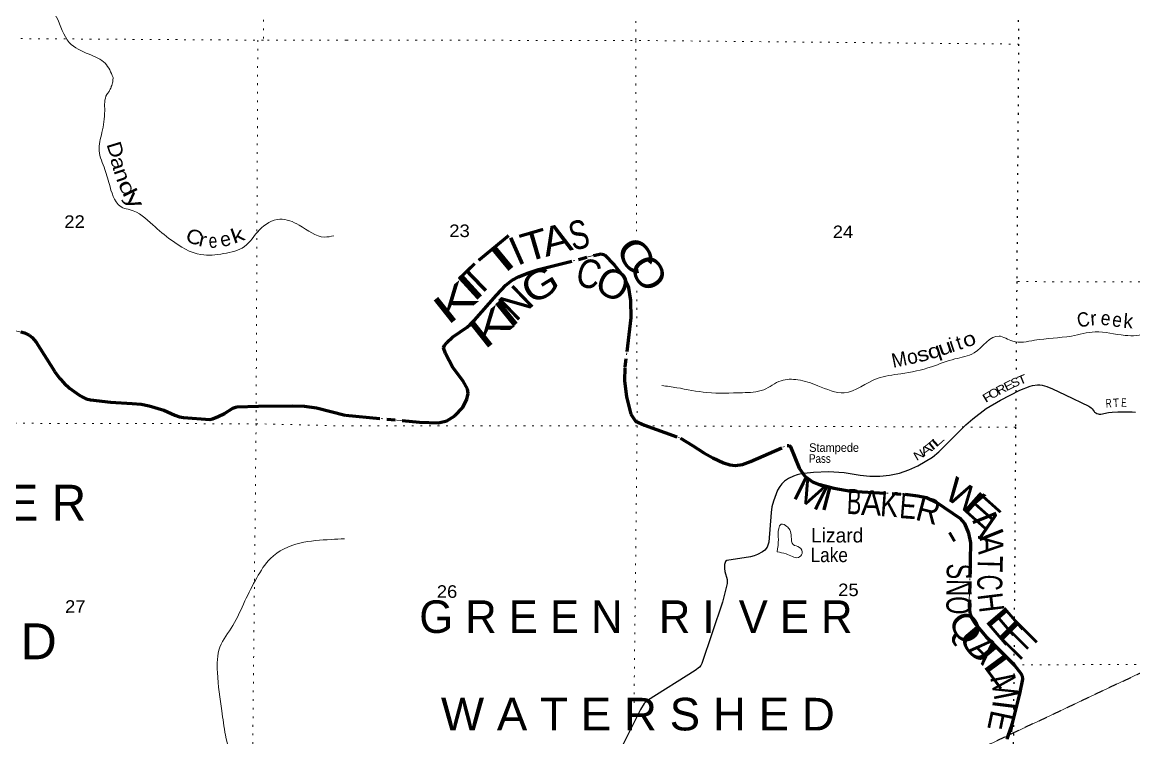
# Model space of a CAD drawing. Header units: feet. Extents: x -252966 to 4, y -183309 to 1368.
# Drawn here: x -98064 to -82555, y -82866 to -72889 of the extents above; entities that cross this region are included whole.
import ezdxf
from ezdxf.enums import TextEntityAlignment as Align

# ---------------------------------------------------------------- set-up
doc = ezdxf.new("R2010")
doc.units = ezdxf.units.FT
doc.header["$LTSCALE"] = 80
for name, pattern in [('DOT_DASHED', [7.7, 5, -1.2, 0.3, -1.2]), ('DOTTED', [1.5, 0.3, -1.2]), ('LONG_DASH_SHORT_DASH', [9.9, 6, -1.2, 1.5, -1.2]), ('SHORT_DASHED', [2.7, 1.5, -1.2])]:
    doc.linetypes.add(name, pattern=pattern)
for name, color, linetype, lineweight in [('11', 7, 'LONG_DASH_SHORT_DASH', 60), ('29', 7, 'Continuous', 25), ('30', 7, 'Continuous', 35), ('34', 7, 'Continuous', 13), ('39', 7, 'Continuous', 13), ('41', 7, 'Continuous', 13), ('44', 7, 'DOT_DASHED', 13), ('6', 7, 'DOTTED', 25), ('7', 7, 'DOTTED', 13)]:
    doc.layers.add(name, color=color, linetype=linetype, lineweight=lineweight)
doc.layers.add('12', color=7, linetype='Continuous')
doc.layers.add('43', color=7, linetype='Continuous')

msp = doc.modelspace()

# ---------------------------------------------------------------- linework, layer by layer
at = {"layer": '11'}
for points in [[(-93551.77, -78369.79), (-92521.7, -78466.4), (-92256.68, -78473.37), (-92139.53, -78448.06), (-92030.2, -78378.52), (-91916.58, -78258.85), (-91858.77, -78143.85), (-91843.43, -78065.36), (-91852.22, -78001.97), (-91910.96, -77891.27), (-92057.8, -77702.93), (-92160.09, -77508.36), (-92186.61, -77430.72), (-92173.04, -77394.4), (-92141.34, -77354.13), (-92058.99, -77281.4), (-91856.27, -77139.22), (-91815.27, -77104.03), (-91755.71, -77042.47), (-91448.76, -76695.11), (-91314.54, -76552.56), (-91226.82, -76484.51), (-91140.3, -76438.46), (-91016.16, -76387.66), (-90858.59, -76337.38), (-90094.6, -76142.53), (-89985.11, -76118.65), (-89939.46, -76133.29), (-89804.63, -76271.26), (-89676.68, -76436.19), (-89611.79, -76566.05), (-89575.16, -76767.75), (-89571.94, -77008.12), (-89654.99, -77708.31), (-89659.65, -77883.29), (-89632.77, -78113.76), (-89571.78, -78354.72), (-89506.38, -78452.09), (-89383.38, -78507.65), (-88878.82, -78687.07), (-88713.17, -78789.17), (-88554.86, -78894.37), (-88429.89, -78962.3), (-88279.87, -79030.54), (-88190.19, -79060.06), (-88115.84, -79067.17), (-88016.3, -79054.91), (-87903.44, -79015.25), (-87390.4, -78788.93), (-87361.81, -78788.76), (-87344.5, -78811.06), (-87224.55, -79104.34), (-87144.29, -79218.51), (-87037.01, -79298.95), (-86919.53, -79341.68), (-86740.93, -79387.44), (-86501.9, -79426.91), (-85746.68, -79471.24), (-85567.45, -79490.16), (-85448.37, -79517.22), (-85302.96, -79587.51), (-84983.82, -79802.08), (-84917.71, -79878.42), (-84861.61, -80012.16), (-84834.06, -80149.15), (-84849.59, -81024.23), (-84840.4, -81130.5), (-84815.28, -81203.97), (-84765.12, -81282.25), (-84612.41, -81458.96), (-84351.88, -81717.76), (-84225.81, -81850.73), (-84124.7, -81975.23), (-84111.04, -82004.3), (-84106.99, -82047.49), (-84149.62, -82251.58), (-84250.49, -82661.09), (-84267.89, -82724.16), (-84324.35, -82884.24)], [(-98081.79, -77204.76), (-98034.11, -77218.56), (-97966.59, -77250.54), (-97923.57, -77283), (-97869.56, -77347.37), (-97612.08, -77758.99), (-97541.11, -77857.56), (-97480.81, -77923.09), (-97403.23, -77989.51), (-97272.18, -78084.75), (-97220.12, -78118.13), (-97169.91, -78141.79), (-97110.56, -78155.4), (-96832.75, -78184.28), (-96528.57, -78204.06), (-96405.96, -78216.44), (-96295.34, -78239.27), (-96089.95, -78299.72), (-95934.21, -78367.73), (-95867.54, -78389.77), (-95811.79, -78397.85), (-95447.9, -78428.03), (-95409.88, -78420.38), (-95328.16, -78387.7), (-95242.24, -78346), (-95123.68, -78270.88), (-95067.86, -78252.27), (-94769.62, -78242.37), (-94291.03, -78235.53), (-94124.77, -78242.18), (-93959.64, -78267.22), (-93556.4, -78369.36)]]:
    msp.add_lwpolyline(points, dxfattribs=at)
at = {"layer": '29'}
for points in [[(-87154, -79178.54), (-87024.82, -79164.57), (-86815.96, -79153.47), (-86593.39, -79166.4), (-86373.39, -79202.52), (-86236.15, -79217.12), (-86098.14, -79217.29), (-85960.87, -79203.04), (-85825.83, -79174.52), (-85694.52, -79132.04), (-85568.37, -79076.07), (-85363.93, -78952.05), (-85275.22, -78880.24), (-85200.13, -78805.75), (-84895.94, -78500.16), (-84801.5, -78416.48), (-84614.94, -78276.29), (-84414.75, -78156.37), (-84143.2, -78019.4), (-83998.44, -77963.33), (-83965.73, -77953.73), (-83898.43, -77945.07), (-83864.47, -77946.05), (-83830.8, -77950.58), (-83765.8, -77970.04), (-83689.24, -78000.99), (-83512.47, -78083.42), (-83183.97, -78241.51), (-83166.79, -78252.18), (-83150.83, -78264.57), (-83136.25, -78278.57), (-83108.66, -78315.61), (-83100.6, -78323.74), (-83082.16, -78337.26), (-83071.98, -78342.51), (-83050.26, -78349.67), (-83038.96, -78351.51), (-83016.09, -78351.62), (-82906.31, -78331.97), (-82857.95, -78325.25), (-82777.94, -78320.94), (-82575.95, -78322.09), (-82530.44, -78325.74)], [(-87154, -79178.54), (-87250.59, -79201.6), (-87301.05, -79218.43), (-87370.88, -79249.88), (-87429.3, -79289.94), (-87465.04, -79323.6), (-87494.47, -79363.56), (-87523.6, -79413.82), (-87580.67, -79565.49), (-87603.8, -79647.52), (-87614.21, -79725.93), (-87648.7, -80140.18), (-87658.46, -80181.78), (-87671.07, -80209.12), (-87702.61, -80251.19), (-87737.15, -80274.17), (-87803.52, -80312.19), (-87851.88, -80331.12), (-87901.84, -80342.03), (-88233.15, -80393.68), (-88249.23, -80408.94), (-88263.95, -80451.01), (-88266.05, -80507.8), (-88261.39, -80545.76), (-88230.31, -80659.25), (-88227.41, -80715.91), (-88291.87, -80974.02), (-88581.71, -81830.28), (-88594.03, -81858.18), (-88612.95, -81879.21), (-88676.16, -81928.24), (-89341.06, -82345.76), (-89359.3, -82360.89), (-89384.53, -82388.24), (-89437.54, -82471.74), (-89680.97, -82956.15)]]:
    msp.add_lwpolyline(points, dxfattribs=at)
at = {"layer": '34'}
msp.add_line((-89345.22, -85209.79), (-81032.08, -81286.7), dxfattribs=at)
at = {"layer": '34', "linetype": 'SHORT_DASHED', "lineweight": 25}
msp.add_lwpolyline([(-89601.43, -85357.1), (-89579.51, -85341.64), (-89557.11, -85326.46), (-89534.66, -85311.77), (-89511.87, -85297.44), (-89488.69, -85283.61), (-89465.52, -85270.11), (-89442.02, -85256.98), (-89418.12, -85244.34), (-89394.23, -85232.04), (-89370.15, -85220.17), (-89345.68, -85208.8), (-81032.56, -81285.72), (-80813.07, -81176.21)], dxfattribs=at)
at = {"layer": '39'}
for points in [[(-97660.77, -71981.63), (-97800.32, -72224.17), (-97770.64, -72491.29), (-97585.96, -72815.82), (-97407.13, -73170.53), (-97130.99, -73333.77), (-96907.28, -73461.14), (-96796.11, -73658.65)], [(-96867.01, -73872.97), (-96853.21, -73853.02), (-96840.36, -73830.52), (-96821.07, -73785.52), (-96801.79, -73718.02), (-96796.11, -73658.65)], [(-96867.01, -73872.97), (-96882.66, -73895.09), (-96913.48, -74122.35), (-96951.8, -74425.5), (-96990.58, -74681.47), (-96910.74, -74940.27), (-96839.01, -75185.05), (-96661.74, -75475.38), (-96559.06, -75503.62), (-96243.37, -75712.27), (-95982.99, -75927.85), (-95570.04, -76128.52), (-95254.75, -76114.69), (-94962.05, -76016.59), (-94754.49, -75784.32), (-94470.12, -75636.02), (-94198.46, -75718.91), (-93845.97, -75883.74), (-93714.64, -75865.77)], [(-80700.56, -75224.06), (-80638.44, -75379.88), (-80531.94, -75707.97), (-80620.29, -75959.68), (-80789.01, -75985.95), (-81042.1, -75980.07), (-81451.86, -76042.74), (-81684.85, -76121.4), (-81849.53, -76357.05), (-82038.29, -76781.96), (-82154.76, -77057.84), (-82363.63, -77223.06), (-82676.98, -77255.47), (-83094.79, -77205.4), (-83424.2, -77263.99), (-83940.42, -77322.7), (-84243.72, -77336.98), (-84434.55, -77264.63), (-84782.02, -77498.38), (-85049.16, -77583.1), (-85376.56, -77692.02), (-85804.39, -77790.94), (-86133.8, -77855.57), (-86593.75, -78055.16), (-86961.35, -77956.75), (-87242.57, -77874.38), (-87475.58, -77886.61), (-87718.61, -78013.59), (-88015.88, -78054.05), (-88510.01, -78052.34), (-88931.84, -77984.16), (-89138.74, -77954.09)], [(-87531.5, -80272.3), (-87513.45, -80103.18), (-87509.45, -79948.16), (-87473.3, -79889.75), (-87394.96, -79917.89), (-87354.78, -79968.19), (-87334.68, -80062.8), (-87306.55, -80171.5), (-87218.16, -80211.71), (-87181.99, -80296.24), (-87234.21, -80352.64), (-87318.58, -80338.6), (-87406.96, -80302.42), (-87531.5, -80272.3)], [(-94792.65, -80636.89), (-94601.31, -80365.49), (-94188.75, -80152.17), (-93755.17, -80101.51), (-93568.01, -80091.17)], [(-100287.95, -88710.92), (-100277.79, -88685.11), (-100179.31, -88348.95), (-100096.42, -88095.26), (-100061.35, -87908.17), (-99877.71, -87708.19), (-99679.95, -87518.17), (-99351.12, -87415.85), (-98907.76, -86973.25), (-98546.05, -86651.69), (-98318.26, -86443.42), (-98027.13, -86421.69), (-97712.75, -86251.12), (-97345.68, -86160.64), (-97007.53, -85933.67), (-96707.68, -85682.79), (-96347.57, -85085.91), (-95965.78, -84416.57), (-95754.25, -84178.25), (-95492.14, -83999.93), (-95307.22, -83675.34), (-95169.12, -83242.49), (-95227.77, -82828.82), (-95279.95, -82491.49), (-95341.31, -81957.27), (-95305.21, -81601.35), (-95124.18, -81298.89), (-94957.42, -80958.33), (-94792.65, -80636.89)]]:
    msp.add_spline(points, degree=3, dxfattribs=at)
at = {"layer": '44'}
for points in [[(-93551.77, -78369.79), (-92521.7, -78466.4), (-92256.68, -78473.37), (-92139.53, -78448.06), (-92030.2, -78378.52), (-91916.58, -78258.85), (-91858.77, -78143.85), (-91843.43, -78065.36), (-91852.22, -78001.97), (-91910.96, -77891.27), (-92057.8, -77702.93), (-92160.09, -77508.36), (-92186.61, -77430.72), (-92173.04, -77394.4), (-92141.34, -77354.13), (-92058.99, -77281.4), (-91856.27, -77139.22), (-91815.27, -77104.03), (-91755.71, -77042.47), (-91448.76, -76695.11), (-91314.54, -76552.56), (-91226.82, -76484.51), (-91140.3, -76438.46), (-91016.16, -76387.66), (-90858.59, -76337.38), (-90094.6, -76142.53), (-89985.11, -76118.65), (-89939.46, -76133.29), (-89804.63, -76271.26), (-89676.68, -76436.19), (-89611.79, -76566.05), (-89575.16, -76767.75), (-89571.94, -77008.12), (-89654.99, -77708.31), (-89659.65, -77883.29), (-89632.77, -78113.76), (-89571.78, -78354.72), (-89506.38, -78452.09), (-89383.38, -78507.65), (-88878.82, -78687.07), (-88713.17, -78789.17), (-88554.86, -78894.37), (-88429.89, -78962.3), (-88279.87, -79030.54), (-88190.19, -79060.06), (-88115.84, -79067.17), (-88016.3, -79054.91), (-87903.44, -79015.25), (-87390.4, -78788.93), (-87361.81, -78788.76), (-87344.5, -78811.06), (-87224.55, -79104.34), (-87144.29, -79218.51), (-87037.01, -79298.95), (-86919.53, -79341.68), (-86740.93, -79387.44), (-86501.9, -79426.91), (-85746.68, -79471.24), (-85567.45, -79490.16), (-85448.37, -79517.22), (-85302.96, -79587.51), (-84983.82, -79802.08), (-84917.71, -79878.42), (-84861.61, -80012.16), (-84834.06, -80149.15), (-84849.59, -81024.23), (-84840.4, -81130.5), (-84815.28, -81203.97), (-84765.12, -81282.25), (-84612.41, -81458.96), (-84351.88, -81717.76), (-84225.81, -81850.73), (-84124.7, -81975.23), (-84111.04, -82004.3), (-84106.99, -82047.49), (-84149.62, -82251.58), (-84250.49, -82661.09), (-84267.89, -82724.16), (-84324.35, -82884.24)], [(-98161.64, -77193.42), (-98031.97, -77219.33), (-97946.8, -77263.96), (-97865.29, -77354), (-97545.93, -77851.44), (-97409.6, -77984.52), (-97285.81, -78075.19), (-97133.9, -78151.75), (-96412.17, -78215.55), (-96252.73, -78250.78), (-96098.35, -78296.82), (-95864.7, -78390.43), (-95654.63, -78410.89), (-95428.48, -78426.15), (-95315.87, -78382.09), (-95201.46, -78319.69), (-95119.88, -78269.04), (-95061.42, -78251.35), (-94769.62, -78242.37), (-94291.03, -78235.53), (-94124.77, -78242.18), (-93959.64, -78267.22), (-93556.4, -78369.36)]]:
    msp.add_lwpolyline(points, dxfattribs=at)
at = {"layer": '6'}
for points in [[(-84193.73, -70783.81), (-84188.3, -71178.54), (-84161.92, -73193.74), (-84187.59, -76505.49), (-84197.52, -77780.53)], [(-84199.37, -78018.38), (-84203.39, -78534.82), (-84222.83, -81257.14)], [(-84225.09, -81574.03), (-84227.05, -81848.58), (-84242.49, -83759.57)]]:
    msp.add_lwpolyline(points, dxfattribs=at)
at = {"layer": '7'}
for points in [[(-94757.26, -52505.54), (-94769.47, -62496.52), (-94686.33, -67813.62), (-94699.56, -73139.3)], [(-89518.33, -66754.74), (-89521.73, -67831.91), (-89502.94, -73144.76), (-89493.65, -75801.46)], [(-93539.19, -73139.37), (-94699.56, -73139.3), (-100014.83, -73104.74), (-103629.67, -73077.15)], [(-94777.9, -73139.73), (-94801.05, -78487.58), (-94856.51, -83805.45), (-94881.51, -88321.48)], [(-93539.19, -73139.37), (-89577.24, -73142.02), (-84161.92, -73193.74)], [(-73638.24, -76519.83), (-78627.63, -76514.07), (-84187.59, -76505.49)], [(-89490.74, -76633.22), (-89484.15, -78516), (-89527.98, -82402.18)], [(-116057.96, -78375.44), (-110686.46, -78407.68), (-105389.22, -78450.38), (-100090.06, -78476.99), (-94801.05, -78487.58), (-93561.38, -78518.22)], [(-84203.39, -78534.82), (-89484.15, -78516), (-93561.38, -78518.22)], [(-84227.05, -81848.58), (-78689.19, -81837.04), (-78007.14, -81840.76)]]:
    msp.add_lwpolyline(points, dxfattribs=at)

# ---------------------------------------------------------------- texts
at = {"layer": '12'}
for s, rotation, width, p in [('S', 13.892, 0.75, (-90249.29, -76044.8)), ('T', 16.248, 1.15, (-90856.95, -76188.13)), ('A', 14.655, 1.15, (-90562.04, -76110.29)), ('T', 39.535, 1.8, (-91245.51, -76327.5)), ('I', 24.049, 1.05, (-91085.72, -76259.55)), ('C', 304.417, 1.3, (-89667.12, -76258.53)), ('C', 346.417, 0.85, (-90203.44, -76588.43)), ('O', 301.346, 1.15, (-89494.34, -76487.11)), ('I', 42.433, 1.75, (-91681.25, -76727.27)), ('G', 31.313, 1.2, (-90736.54, -76714.27)), ('O', 333.346, 1.05, (-89909.61, -76718.61)), ('K', 38.433, 1.6, (-91905.51, -76948.27)), ('I', 39.033, 1.6, (-91182.44, -77104.96)), ('K', 38.433, 1.6, (-91396.12, -77289.8))]:
    msp.add_text(s, height=400, rotation=rotation, dxfattribs=dict(at, width=width)).set_placement(p, align=Align.CENTER)
for s, rotation, p in [('T', 43.933, (-91595.74, -76630.59)), ('N', 44.002, (-91039.04, -76944.18))]:
    msp.add_text(s, height=400, rotation=rotation, dxfattribs=at).set_placement(p, align=Align.CENTER)
at = {"layer": '30'}
for s, rotation, width, p in [('S', 21.173, 1.15, (-84187.73, -77965.43)), ('T', 22.173, 1.3, (-84090.32, -77926.66)), ('O', 30.923, 1.2, (-84477.25, -78112.22)), ('R', 27.766, 1.2, (-84377.74, -78060.2)), ('E', 26.766, 1.25, (-84271.9, -78005.74)), ('F', 30.923, 1.45, (-84562.5, -78163.28)), ('R', 3.083, 0.7, (-82901.84, -78259.84)), ('T', 2.667, 0.85, (-82799.89, -78255.3)), ('E', 359.419, 0.7, (-82693.3, -78251.13)), ('T', 38.99, 1.8, (-85337.65, -78843.82)), ('L', 41.77, 1.95, (-85251.44, -78766.92)), ('N', 29.645, 1.25, (-85522.85, -78973.02)), ('A', 34.645, 1.5, (-85418.15, -78903.76))]:
    msp.add_text(s, height=120, rotation=rotation, dxfattribs=dict(at, width=width)).set_placement(p, align=Align.CENTER)
at = {"layer": '41'}
for s, rotation, width, p in [('D', 287.16, 1.15, (-96890.08, -74589.61)), ('a', 286.439, 1.2, (-96839.95, -74794.65)), ('n', 288.454, 1.25, (-96791.8, -74960.13)), ('d', 296.014, 1.55, (-96733.72, -75140.22)), ('y', 303.598, 1.7, (-96642.22, -75326.17)), ('C', 337.354, 1.15, (-95803, -75930.39)), ('k', 19.247, 1.35, (-95112.49, -75979.3)), ('r', 347.514, 1.15, (-95614.27, -76005.28)), ('e', 4.677, 0.8, (-95454.71, -76039.11)), ('C', 10.068, 0.9, (-83327.87, -77147.56)), ('e', 353.027, 0.9, (-83023.95, -77104.7)), ('e', 351.056, 0.9, (-82865.97, -77124.73)), ('u', 18.72, 1.3, (-85248.14, -77544.96)), ('o', 20.656, 1.2, (-84902.43, -77431.55)), ('M', 11.696, 0.95, (-85911.4, -77709.33)), ('s', 14.11, 1.25, (-85556.44, -77632.82)), ('q', 18.052, 1.25, (-85398.4, -77593.93))]:
    msp.add_text(s, height=200, rotation=rotation, dxfattribs=dict(at, width=width)).set_placement(p)
for s, rotation, p in [('e', 11.833, (-95282.4, -76024.14)), ('r', 5.108, (-83153.66, -77119.1)), ('k', 355.551, (-82705.87, -77149.3)), ('i', 17.834, (-85092.51, -77492.22)), ('t', 17.599, (-84999.03, -77462.17)), ('o', 12.816, (-85697.53, -77664.6))]:
    msp.add_text(s, height=200, rotation=rotation, dxfattribs=at).set_placement(p)
msp.add_text('Lizard', height=200, dxfattribs=at).set_placement((-87056.69, -80143.06))
at = {"layer": '41', "width": 0.9}
msp.add_text('Lake', height=200, dxfattribs=at).set_placement((-87065.07, -80416.52))
at = {"layer": '43'}
for s, width, p in [('Stampede', 0.95, (-87083.74, -78879.62)), ('Pass', 0.85, (-87085.99, -79032.13))]:
    msp.add_text(s, height=120, dxfattribs=dict(at, width=width)).set_placement(p)
at = {"layer": '44'}
for s, rotation, width, p in [('M', 333.528, 1.15, (-87137.51, -79610.99)), ('W', 327.358, 1.15, (-85011.22, -79643.95)), ('T', 345.391, 1.1, (-86877.86, -79689.6)), ('B', 357.447, 0.65, (-86462.19, -79748.95)), ('A', 357.447, 0.9, (-86223.3, -79764.38)), ('K', 356.051, 0.8, (-85976.05, -79782)), ('E', 355.602, 0.75, (-85716.58, -79809.68)), ('R', 345.358, 0.95, (-85463.61, -79862.44)), ('E', 318.245, 1.65, (-84788.23, -79828.89)), ('N', 291.777, 1.15, (-84751.73, -79983.83)), ('A', 271.671, 0.85, (-84724.59, -80183.01)), ('T', 268.671, 0.8, (-84732.77, -80438.7)), ('C', 268.71, 0.65, (-84738.47, -80698.07)), ('H', 277.012, 0.8, (-84720.38, -81000.78)), ('E', 310.622, 1.6, (-84488.42, -81416.43)), ('Q', 302.622, 1.2, (-85044.24, -81424.08)), ('E', 315.132, 1.75, (-84297.03, -81612.02)), ('U', 310.132, 1.6, (-84860.28, -81675.27)), ('L', 306.345, 1.75, (-84542.52, -82031.61)), ('M', 281.446, 0.9, (-84526.75, -82188.63)), ('E', 258.027, 0.9, (-84570.85, -82602.87))]:
    msp.add_text(s, height=350, rotation=rotation, dxfattribs=dict(at, width=width)).set_placement(p, align=Align.CENTER)
for s, height, p in [('G R E E N    R I  V E R', 500, (-100589.47, -79838)), ('G R E E N   R I  V E R', 454.5, (-89501.6, -81404.66))]:
    msp.add_text(s, height=height, dxfattribs=at).set_placement(p, align=Align.CENTER)
for s, rotation, width, p in [('-', 299.909, 1.25, (-85256.02, -80048.19)), ('SNO', 269.395, 0.7, (-85163.7, -80435.24))]:
    msp.add_text(s, height=350, rotation=rotation, dxfattribs=dict(at, width=width)).set_placement(p)
at = {"layer": '44', "width": 1.05}
for height, p in [(500, (-100604.37, -81770.9)), (454.5, (-89474.01, -82763.59))]:
    msp.add_text('W A T E R S H E D', height=height, dxfattribs=at).set_placement(p, align=Align.CENTER)
at = {"layer": '44'}
for s, rotation, p in [('A', 314.345, (-84767.67, -81755.49)), ('I', 262.956, (-84524.78, -82390.63))]:
    msp.add_text(s, height=350, rotation=rotation, dxfattribs=at).set_placement(p, align=Align.CENTER)
at = {"layer": '7', "width": 1.1}
for s, rotation, p in [('22', 0.321, (-97476.9, -75756.98)), ('23', 0.036, (-92105.8, -75884.37)), ('24', 0.036, (-86754.73, -75899.12)), ('26', 0.036, (-92279.87, -80914.59)), ('25', 0.036, (-86679.73, -80891.09)), ('27', 0.321, (-97466.33, -81124.12))]:
    msp.add_text(s, height=175, rotation=rotation, dxfattribs=at).set_placement(p)

doc.saveas('drawing.dxf')
